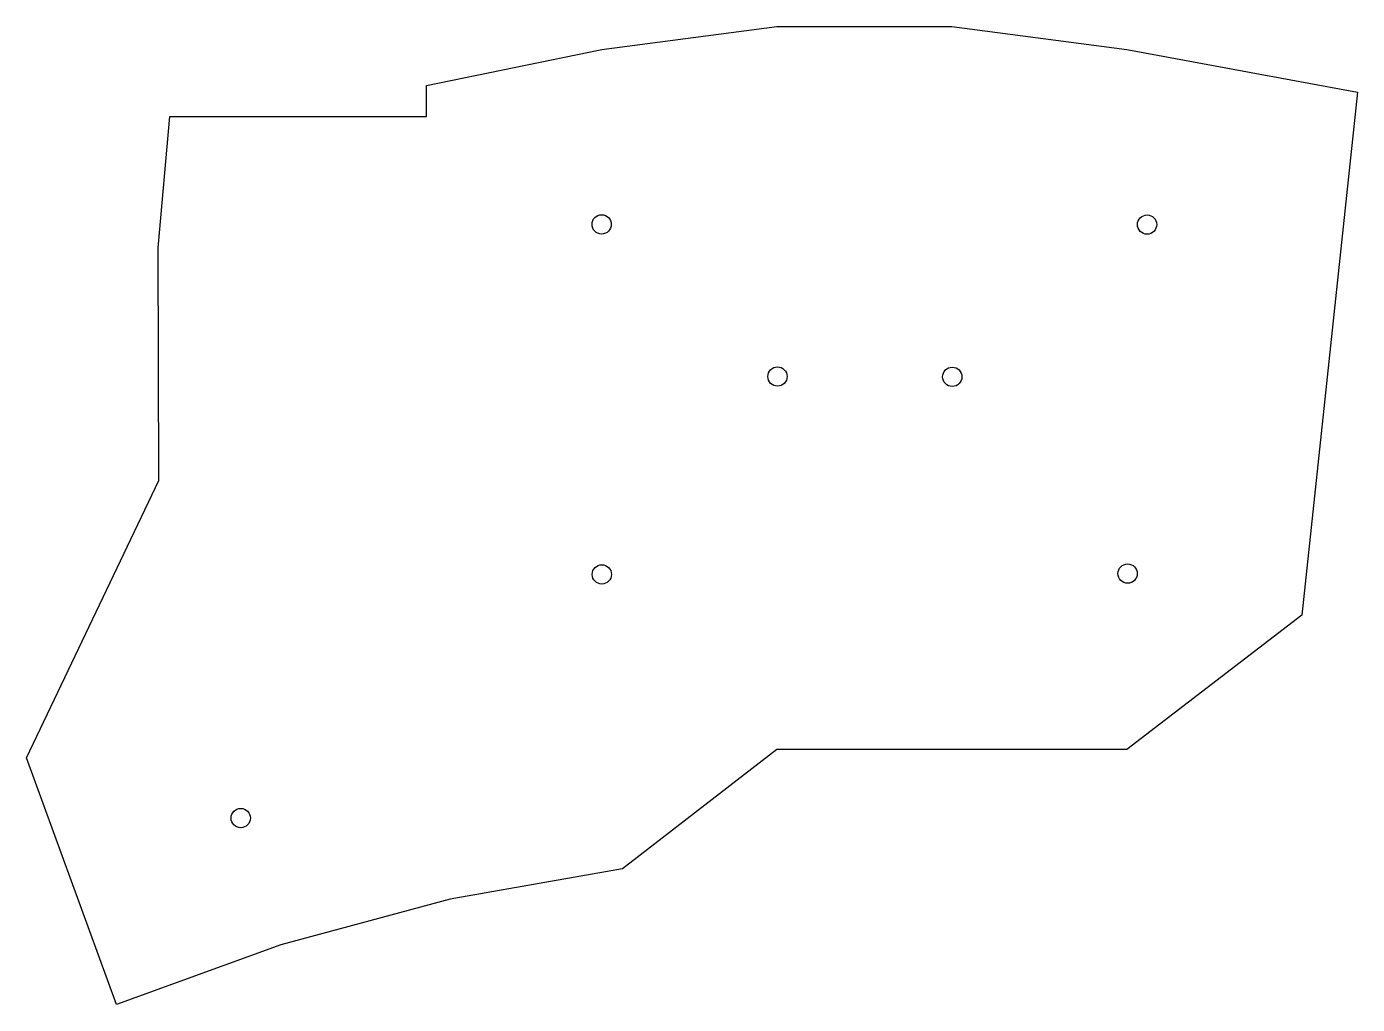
# Model space of a CAD drawing. Header units: millimetres. Extents: x 161 to 306, y -128 to -22.
import ezdxf

# ---------------------------------------------------------------- set-up
doc = ezdxf.new("R2010")
doc.units = ezdxf.units.MM
doc.layers.get('0').update_dxf_attribs({"linetype": 'CONTINUOUS'})

msp = doc.modelspace()

# ---------------------------------------------------------------- linework, layer by layer
msp.add_lwpolyline([(176.81, -31.66), (204.75, -31.66), (204.75, -28.3), (223.81, -24.36), (242.85, -21.88), (261.9, -21.88), (280.96, -24.36), (306.03, -29.01), (300, -85.96), (280.96, -100.56), (245.71, -100.56), (242.87, -100.57), (226.08, -113.55), (207.33, -116.87), (188.9, -121.81), (171, -128.31), (161.23, -101.48), (175.61, -71.29), (175.55, -45.95)], close=True)
for centre in [(223.8, -43.41), (283.15, -43.43), (242.93, -59.97), (261.95, -60), (223.82, -81.51), (281.03, -81.42), (184.53, -108.03)]:
    msp.add_circle(centre, 1.05)

doc.saveas('drawing.dxf')
